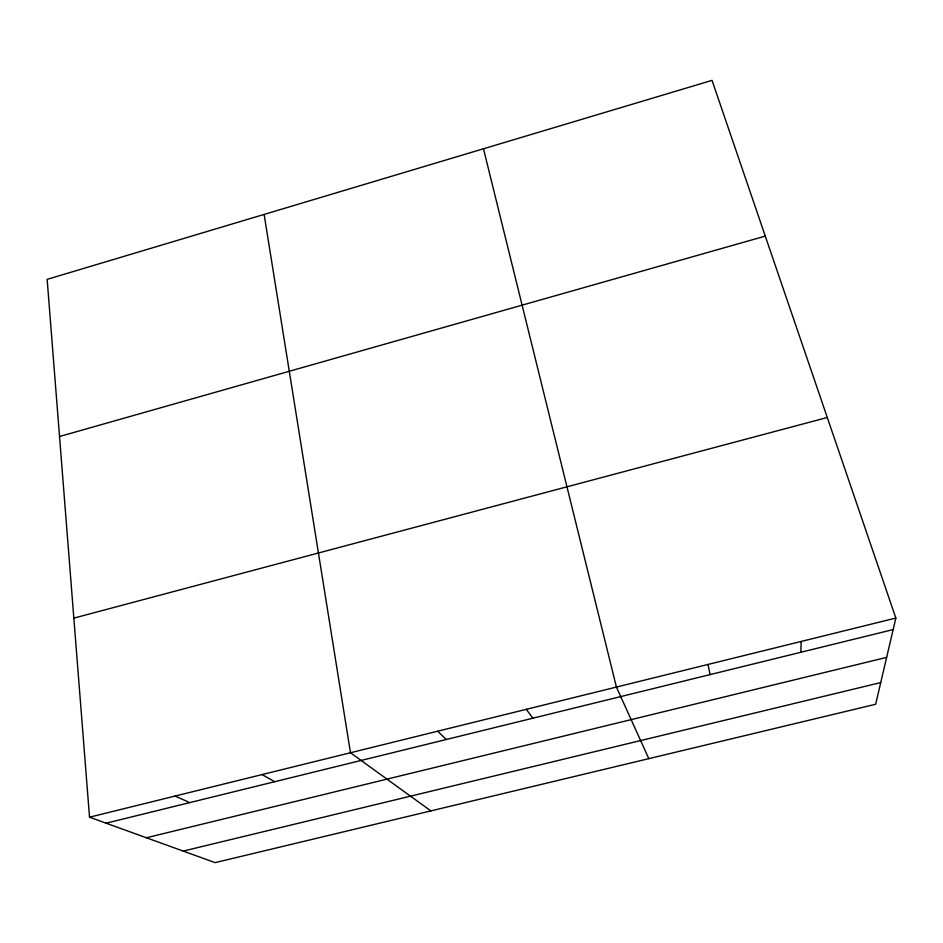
<?xml version="1.0" encoding="UTF-8"?>
<svg xmlns="http://www.w3.org/2000/svg" width="943" height="943" viewBox="0 0 943 943"><rect width="100%" height="100%" fill="white"/><g stroke="black" fill="none" stroke-linecap="round" stroke-linejoin="round"><path stroke-width="1.41" d="M800.866 652.273L801.149 641.452M895.85 618.066L875.658 704.256L215.134 862.633L89.526 817.192L47.15 279.364L712.036 80.367L895.85 618.066L89.526 817.192M59.527 436.515L765.28 236.115M73.837 618.125L827.282 417.501M106.099 823.192L893.151 629.57M146.389 837.761L886.644 657.377M183.213 851.081L880.738 682.567M175.092 796.057L189.755 802.611M262.06 774.58L274.755 781.7M430.88 810.909L350.478 752.75L264.123 214.426M437.693 731.214L446.298 739.501M526.335 709.313L532.819 718.212M648.808 758.655L616.427 687.07L483.476 148.77M708.028 664.45L710.079 674.61"/></g></svg>
